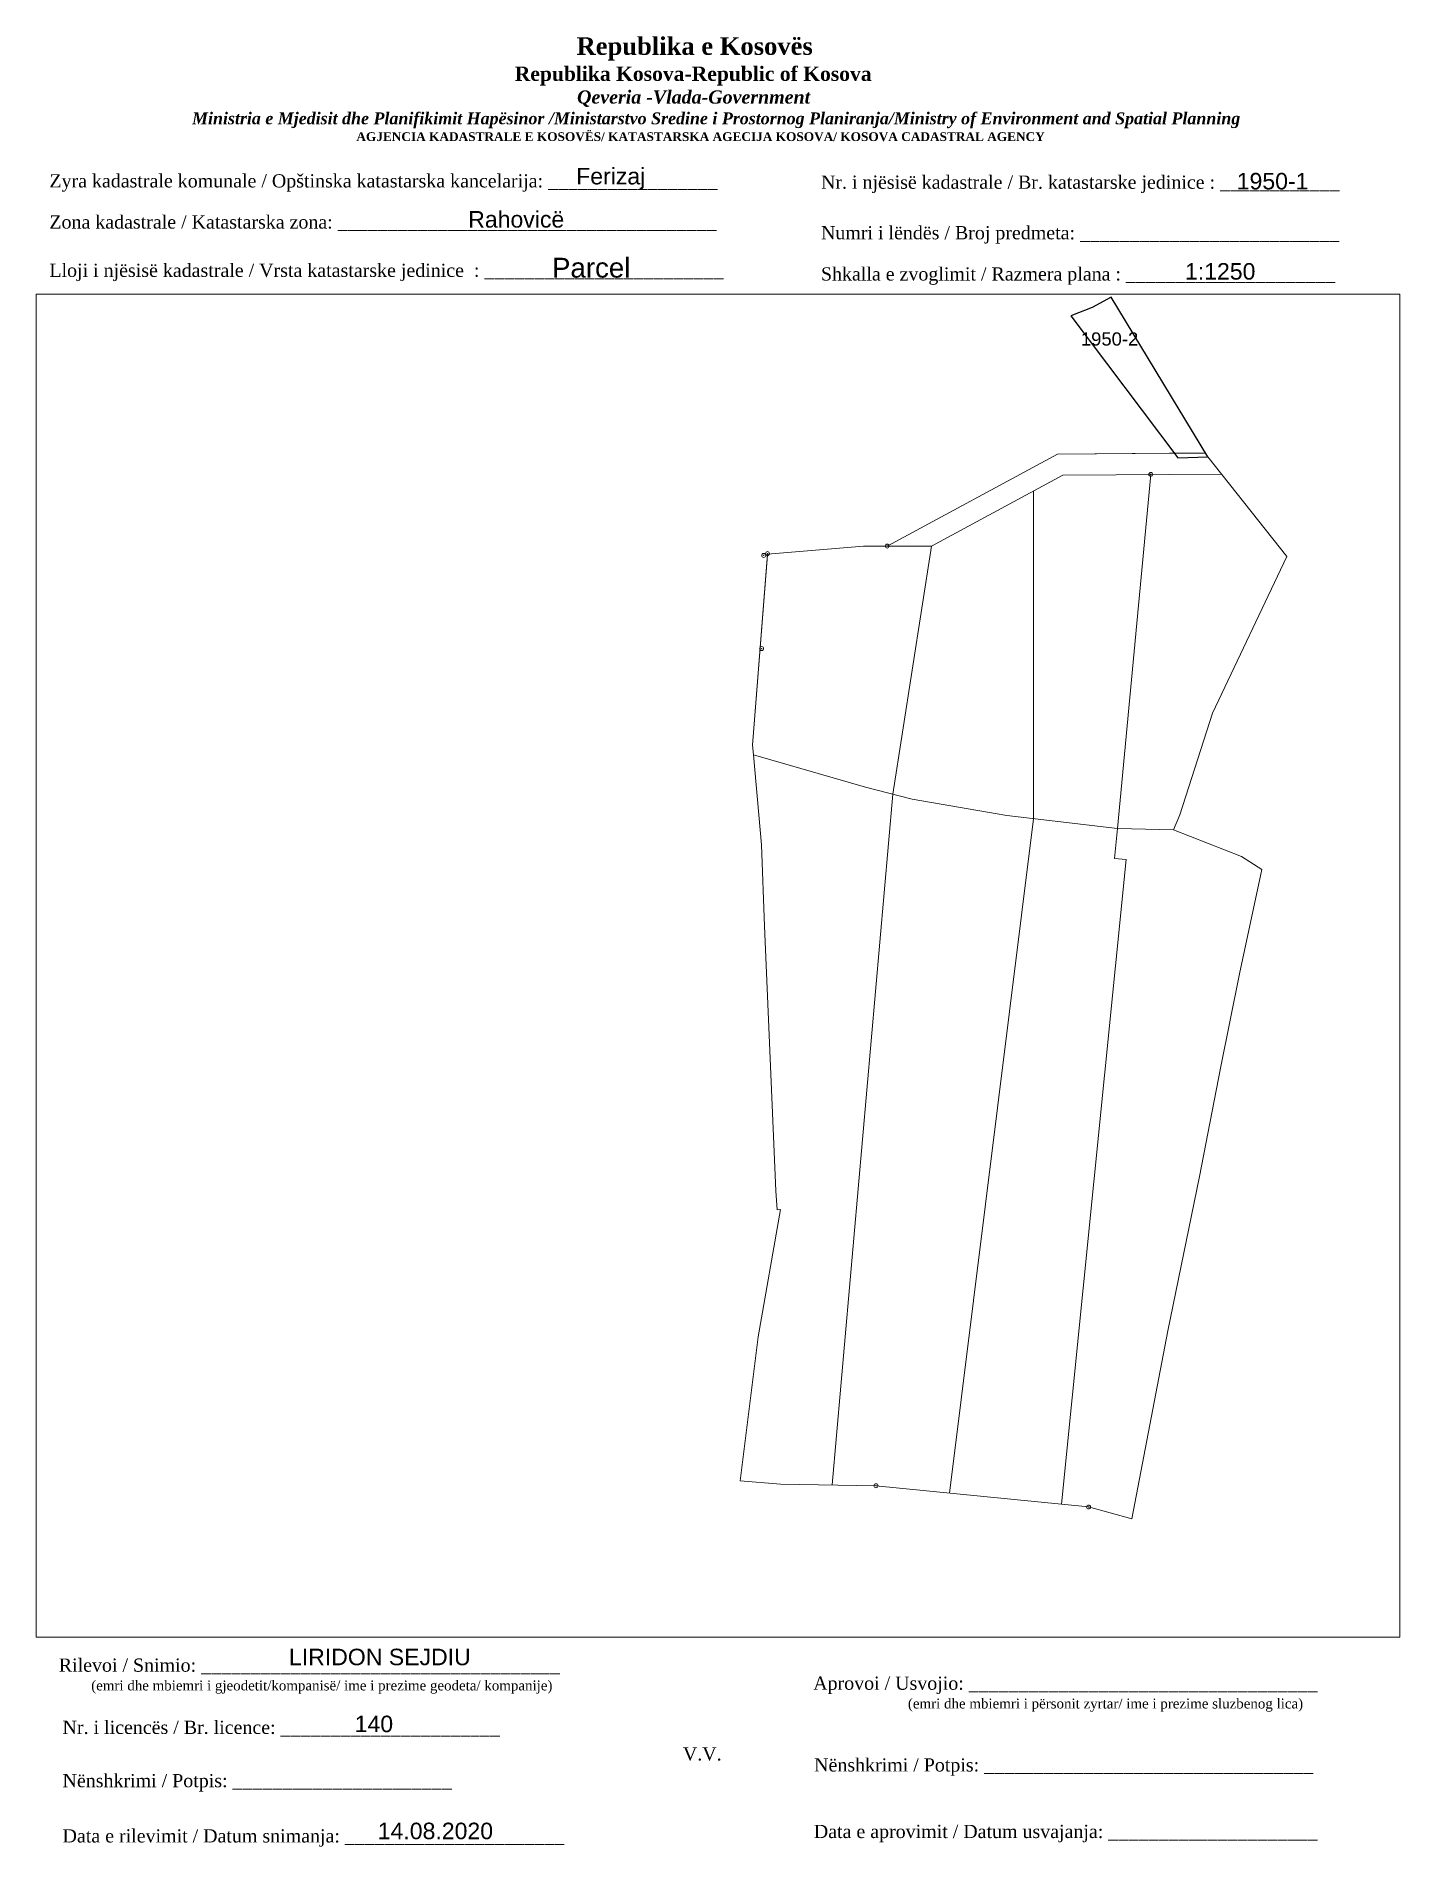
# Paper-space layout 'Manuali' of a CAD drawing. Header units: metres, sheet in millimetres. Extents: x 1 to 208, y 2 to 276.
# The model-space entities are those that its viewports show. They can reach past a viewport. Long polylines and large blocks are cut down to what shows.
import ezdxf
from ezdxf.enums import TextEntityAlignment as Align

# ---------------------------------------------------------------- set-up
doc = ezdxf.new("R2010")
doc.units = ezdxf.units.M
doc.header["$PDMODE"] = 32
doc.header["$PDSIZE"] = 0.75
doc.layers.get('0').update_dxf_attribs({"lineweight": 0})
for name, color, linetype, lineweight in [('Korniza e jashtme', 7, 'Continuous', 0), ('ndarje v3', 5, 'Continuous', 0), ('parc-block', 5, 'Continuous', 0)]:
    doc.layers.add(name, color=color, linetype=linetype, lineweight=lineweight)
doc.layers.add('RAHOVIC_A10_PAR_PARCEL_TXT', color=7, linetype='Continuous')
doc.layers.add('RAHOVIC_PAR_PARCELGEOM_ILI', color=7, linetype='Continuous')
doc.styles.get("Standard").update_dxf_attribs({"font": 'arial.ttf'})

msp = doc.modelspace()

# ---------------------------------------------------------------- linework, layer by layer
at = {"flags": 128}
msp.add_lwpolyline([(7519054.31, 4698226.79), (7519052.11, 4698227.01)], dxfattribs=at)
msp.add_point((7519058.98, 4698299.72))
at = {"layer": 'ndarje v3', "flags": 128}
for points in [[(7519063.39, 4698303.75), (7519062.53, 4698303.74), (7519041.31, 4698303.58), (7519009.04, 4698286.15)], [(7519072.41, 4698299.78), (7519062.55, 4698299.74), (7519042.33, 4698299.59), (7519017.41, 4698286.12)], [(7519058.98, 4698299.72), (7519052.68, 4698232.69)], [(7519036.79, 4698296.59), (7519036.79, 4698234.53)], [(7518986.35, 4698284.52), (7518983.55, 4698248.47)], [(7518986.36, 4698284.64), (7518986.35, 4698284.52)], [(7519017.41, 4698286.12), (7519009.04, 4698286.15)], [(7519017.41, 4698286.12), (7519010.1, 4698239.19)], [(7519010.1, 4698239.19), (7518998.59, 4698108.4)], [(7519036.79, 4698234.53), (7519020.86, 4698106.86)], [(7519042.09, 4698104.73), (7519054.31, 4698226.79), (7519052.11, 4698227.01), (7519052.68, 4698232.69)]]:
    msp.add_lwpolyline(points, dxfattribs=at)
at = {"layer": 'ndarje v3'}
for p in [(7519009.04, 4698286.15), (7518985.65, 4698284.38), (7518986.37, 4698284.74), (7518985.26, 4698266.76), (7519006.92, 4698108.25), (7519047.19, 4698104.22)]:
    msp.add_point(p, dxfattribs=at)
at = {"layer": 'parc-block', "flags": 128}
for points in [[(7519084.76, 4698284.19), (7519069.81, 4698303.05), (7519069.38, 4698303.77), (7519063.39, 4698303.75), (7519041.31, 4698303.58), (7519009.04, 4698286.15), (7519004.54, 4698286.16), (7518986.36, 4698284.64), (7518983.55, 4698248.47), (7518983.72, 4698246.63), (7519004.91, 4698240.54), (7519013.77, 4698238.24), (7519031.71, 4698235.12), (7519052.68, 4698232.69), (7519063.26, 4698232.45), (7519064.5, 4698235.29), (7519070.65, 4698254.53)], [(7519075.77, 4698205.15), (7519079.99, 4698224.9), (7519076.15, 4698227.38), (7519063.26, 4698232.45), (7519052.68, 4698232.69), (7519031.71, 4698235.12), (7519013.77, 4698238.24), (7519004.91, 4698240.54), (7518983.72, 4698246.63), (7518985.26, 4698229.59), (7518985.79, 4698214.19), (7518987.95, 4698164.09), (7518988.21, 4698160.47), (7518988.85, 4698160.57), (7518984.59, 4698136.43), (7518981.17, 4698109.17), (7518988.85, 4698108.57), (7519006.92, 4698108.25), (7519047.19, 4698104.22), (7519055.38, 4698101.95), (7519062.23, 4698137.55), (7519068.22, 4698166.79), (7519072.18, 4698187.33)]]:
    msp.add_lwpolyline(points, close=True, dxfattribs=at)
at = {"layer": 'RAHOVIC_PAR_PARCELGEOM_ILI', "color": 7, "linetype": 'Continuous'}
msp.add_lwpolyline([(7519069.81, 4698303.05), (7519051.47, 4698333.3), (7519047.9, 4698331.36), (7519043.86, 4698329.74), (7519064.07, 4698302.84), (7519069.81, 4698303.05)], close=True, dxfattribs=at)

# ---------------------------------------------------------------- texts
at = {"layer": 'RAHOVIC_A10_PAR_PARCEL_TXT', "color": 7}
msp.add_text('1950-2', height=2.5, dxfattribs=at).set_placement((7519051.17, 4698325.37), align=Align.MIDDLE_CENTER)

psp = doc.layouts.new('Manuali')

# ---------------------------------------------------------------- texts
for s, insert, char_height, width, attachment_point in [('\\pi77.297;{\\fBook Antiqua|b1|i0|c0|p18;\\H1.333x;Republika e Kosovës\\fTimes New Roman|b1|i0|c0|p18;\\P\\pi67.927;\\fBook Antiqua|b1|i0|c0|p18;\\H0.8125x;Republika Kosova-Republic of Kosova\\fTimes New Roman|b1|i0|c0|p18;\\P\\pi77.378;\\fBook Antiqua|b1|i1|c0|p18;\\H0.9233x;Qeveria -Vlada-Government \\P\\pi13.032,l6,t23.033;\\fTimes New Roman|b1|i1|c0|p18;\\H0.9x;Ministria e Mjedisit dhe Planifikimit Hapësinor /Ministarstvo Sredine i Prostornog Planiranja/Ministry of Environment and Spatial Planning\\P\\pi43.931,l0,tz;\\fBook Antiqua|b1|i0|c0|p18;\\H0.7406x;AGJENCIA KADASTRALE E KOSOVËS/ KATASTARSKA AGECIJA KOSOVA/ KOSOVA CADASTRAL AGENCY}', (5.57, 275.89), 2, 191.8237, 1), ('{\\fTimes New Roman|b0|i0|c0|p18;Zyra kadastrale komunale / Opštinska katastarska kancelarija: _________________}', (2.98, 255.14), 2, 100.6873, 1), ('Ferizaj', (88.05, 254.47), 2.5, 9.9735, 5), ('{\\fTimes New Roman|b0|i0|c0|p18;Nr. i njësisë kadastrale / Br. katastarske jedinice : ____________}', (119.91, 254.94), 2, 79.9484, 1), ('1950-1', (188.35, 254.07), 2.5, 9.6047, 5), ('Rahovicë', (73.73, 248.29), 2.5, 41.1507, 5), ('{\\fTimes New Roman|b0|i0|c0|p18;Zona kadastrale / Katastarska zona: ______________________________________}', (2.98, 248.91), 2, 100.6873, 1), ('{\\fTimes New Roman|b0|i0|c0|p18;Numri i lëndës / Broj predmeta: __________________________}', (119.91, 247.28), 2, 79.9484, 1), ('{\\fTimes New Roman|b0|i0|c0|p18;Lloji i njësisë kadastrale / Vrsta katastarske jedinice  : ________________________}', (2.98, 241.59), 2, 100.6873, 1), ('{\\fArial|b0|i0|c0|p34;Parcel}', (85.09, 240.96), 3, 11.2939, 5), ('1:1250', (180.41, 240.41), 2.5, 10.1784, 5), ('{\\fTimes New Roman|b0|i0|c0|p18;Shkalla e zvoglimit / Razmera plana : _____________________}', (119.91, 241.04), 2, 79.9484, 1), ('{\\fTimes New Roman|b0|i0|c0|p18;Rilevoi / Snimio: ____________________________________\\P     \\H0.75x;(emri dhe mbiemri i gjeodetit/kompanisë/ ime i prezime geodeta/ kompanije)}', (42.38, 27.65), 2, 74.7958, 5), ('LIRIDON SEJDIU', (53.06, 30.53), 2.5, 27.1816, 5), ('{\\fTimes New Roman|b0|i0|c0|p18; Aprovoi / Usvojio: ___________________________________\\P                    \\H0.75x;(emri dhe mbiemri i përsonit zyrtar/ ime i prezime sluzbenog lica)}', (117.98, 27.58), 2, 83.344, 1), ('{\\fTimes New Roman|b0|i0|c0|p18;Nr. i licencës / Br. licence: ______________________\\P                                }', (4.98, 20.89), 2, 83.344, 1), ('140', (52.16, 20.39), 2.5, 5.3971, 5), ('{\\fTimes New Roman|b0|i0|c0|p18;V.V.                                 }', (101.92, 15.84), 2, 5.7076, 5), ('{\\fTimes New Roman|b0|i0|c0|p18; Nënshkrimi / Potpis: _________________________________}', (118.12, 15.2), 2, 83.344, 1), ('{\\fTimes New Roman|b0|i0|c0|p18;Nënshkrimi / Potpis: ______________________\\P                                 }', (4.98, 12.82), 2, 83.344, 1), ('{\\fTimes New Roman|b0|i0|c0|p18;Data e rilevimit / Datum snimanja: ______________________\\P                                 }', (4.98, 4.45), 2, 83.344, 1), ('14.08.2020', (61.48, 4.18), 2.5, 21.186, 5), ('{\\fTimes New Roman|b0|i0|c0|p18; Data e aprovimit / Datum usvajanja: _____________________}', (118.07, 5.12), 2, 83.344, 1)]:
    psp.add_mtext(s, dxfattribs=dict(insert=insert, char_height=char_height, width=width, attachment_point=attachment_point))

# ---------------------------------------------------------------- viewports
at = {"layer": 'Korniza e jashtme', "view_target_point": (370776.43, 310629.57)}
psp.add_viewport(center=(104.31, 135.25), size=(206.65, 203.4046), view_center_point=(7148200.57, 4387577.13), view_height=254.2557, dxfattribs=at)

doc.saveas('drawing.dxf')
